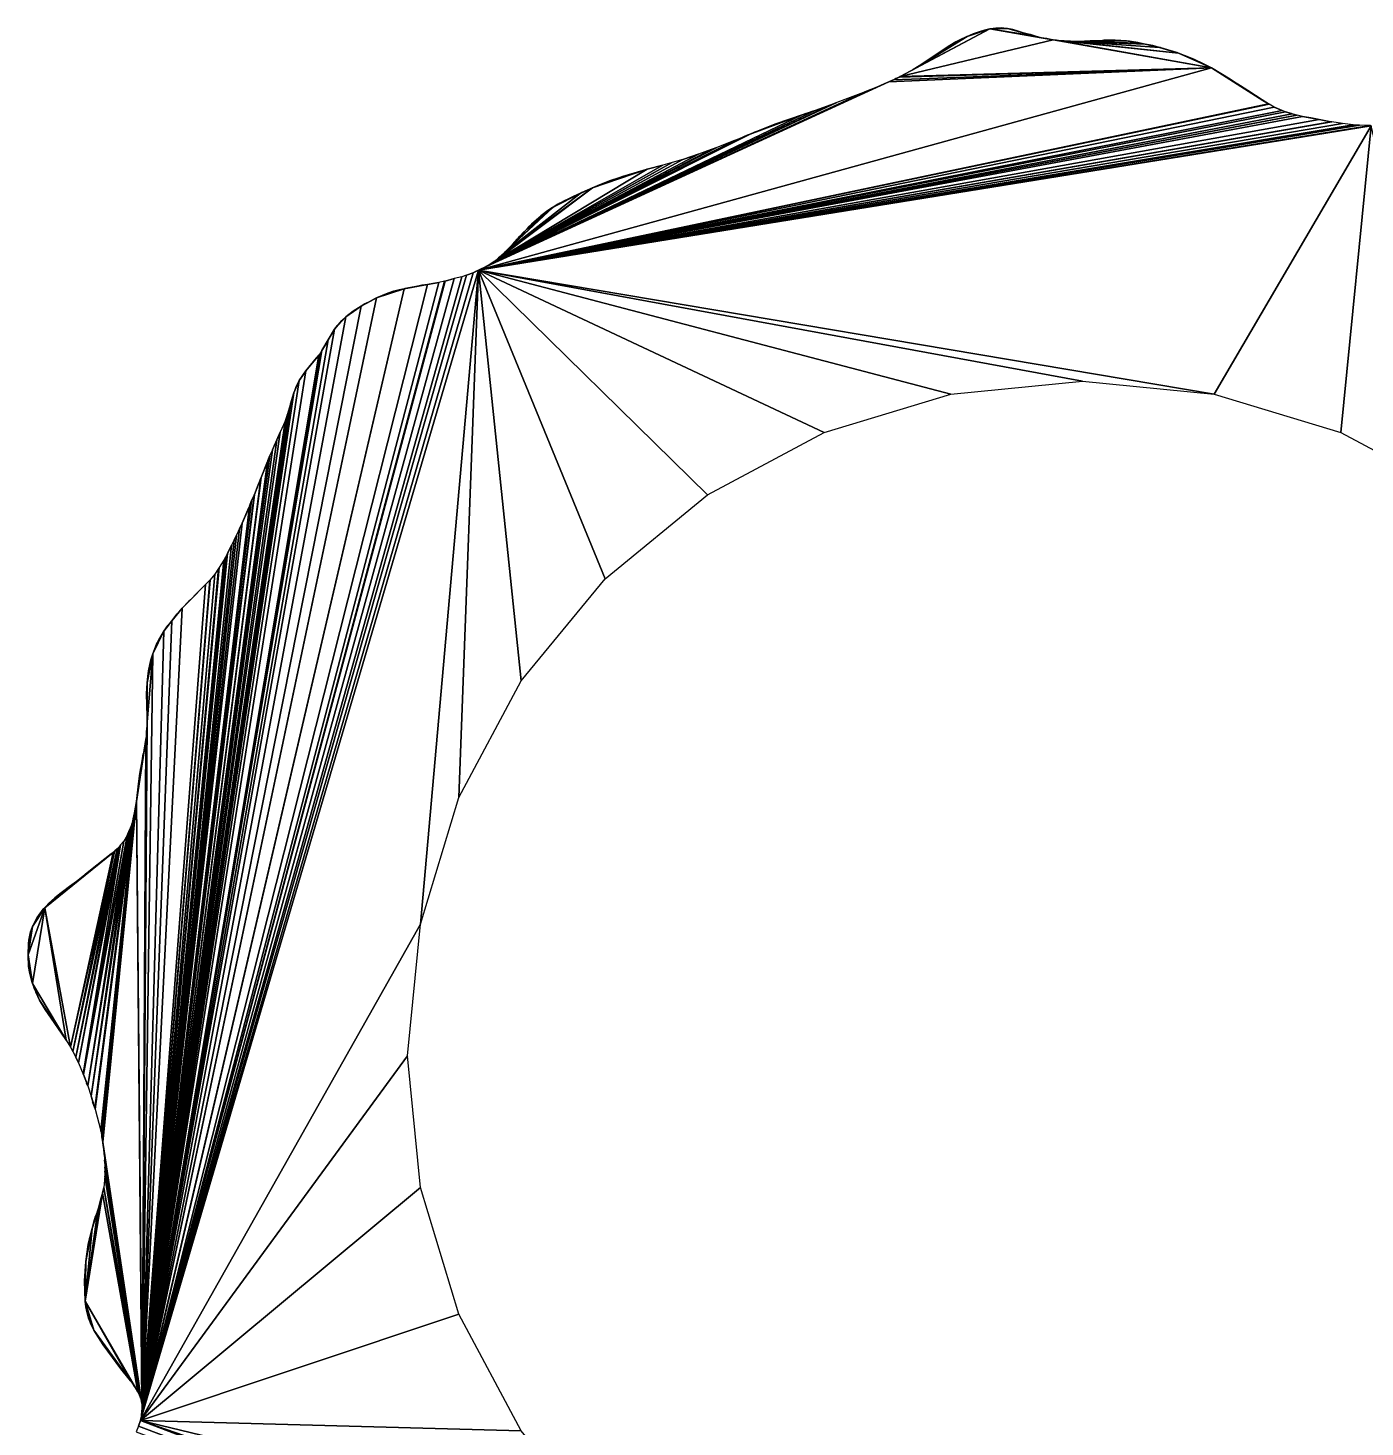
# Model space of a CAD drawing. Extents: x -97 to 93, y -98 to 94.
# Drawn here: x -96.9 to 25.9, y -34.1 to 94.4 of the extents above; entities that cross this region are included whole.
import ezdxf

# ---------------------------------------------------------------- set-up
doc = ezdxf.new("R2010")
doc.units = 0

msp = doc.modelspace()

# ---------------------------------------------------------------- linework, layer by layer
for points in [[(-8.52, 94.35, 78), (-15.77, 90.5, 78), (-16.75, 89.97, 78)], [(-2.71, 93.35, 78), (-8.52, 94.35, 78), (-16.75, 89.97, 78)], [(-8.52, 94.35, 78), (-15.56, 90.62, 78), (-15.77, 90.5, 78)], [(-8.52, 94.35, 78), (-10.6, 93.65, 78), (-15.56, 90.62, 78)], [(-8.52, 94.35, 78), (-9.5, 94.08, 78), (-10.6, 93.65, 78)], [(-9.5, 94.08, 78), (-9.58, 94.05, 78), (-10.6, 93.65, 78)], [(-9.58, 94.05, 78), (-10.05, 93.89, 78), (-10.6, 93.65, 78)], [(-10.05, 93.89, 78), (-10.58, 93.67, 78), (-10.6, 93.65, 78)], [(-9.5, 94.08, 78), (-9.53, 94.07, 78), (-9.58, 94.05, 78)], [(-8.52, 94.35, 78), (-9.01, 94.23, 78), (-9.5, 94.08, 78)], [(-7.63, 94.43, 78), (-8.47, 94.36, 78), (-8.52, 94.35, 78)], [(-6.88, 94.38, 78), (-7.63, 94.43, 78), (-8.52, 94.35, 78)], [(-4.31, 93.69, 78), (-6.88, 94.38, 78), (-8.52, 94.35, 78)], [(-8.47, 94.36, 78), (-8.49, 94.35, 78), (-8.52, 94.35, 78)], [(-3.79, 93.55, 78), (-4.31, 93.69, 78), (-8.52, 94.35, 78)], [(-2.71, 93.35, 78), (-3.79, 93.55, 78), (-8.52, 94.35, 78)], [(-7.63, 94.43, 78), (-7.97, 94.42, 78), (-8.47, 94.36, 78)], [(-6.97, 94.4, 78), (-7.44, 94.44, 78), (-7.63, 94.43, 78)], [(-6.88, 94.38, 78), (-6.97, 94.4, 78), (-7.63, 94.43, 78)], [(-6.88, 94.38, 78), (-6.92, 94.4, 78), (-6.97, 94.4, 78)], [(-5.92, 94.16, 78), (-6.4, 94.29, 78), (-6.88, 94.38, 78)], [(-5.45, 94, 78), (-5.92, 94.16, 78), (-6.88, 94.38, 78)], [(-5.36, 93.98, 78), (-5.45, 94, 78), (-6.88, 94.38, 78)], [(-4.31, 93.69, 78), (-5.36, 93.98, 78), (-6.88, 94.38, 78)], [(-4.82, 93.84, 78), (-4.84, 93.85, 78), (-5.36, 93.98, 78)], [(-4.31, 93.69, 78), (-4.82, 93.84, 78), (-5.36, 93.98, 78)], [(-4.31, 93.69, 78), (-4.77, 93.83, 78), (-4.82, 93.84, 78)], [(11.84, 90.77, 78), (-2.71, 93.35, 78), (-16.75, 89.97, 78)], [(-10.6, 93.65, 78), (-15.14, 90.88, 78), (-15.56, 90.62, 78)], [(-10.6, 93.65, 78), (-14.18, 91.5, 78), (-15.14, 90.88, 78)], [(-10.6, 93.65, 78), (-12.19, 92.82, 78), (-14.18, 91.5, 78)], [(-12.19, 92.82, 78), (-13.15, 92.18, 78), (-14.18, 91.5, 78)], [(-12.19, 92.82, 78), (-12.28, 92.76, 78), (-13.15, 92.18, 78)], [(-12.28, 92.76, 78), (-12.66, 92.51, 78), (-13.15, 92.18, 78)], [(-10.6, 93.65, 78), (-11.09, 93.43, 78), (-12.19, 92.82, 78)], [(-11.09, 93.43, 78), (-11.62, 93.16, 78), (-12.19, 92.82, 78)], [(-3.27, 93.46, 78), (-3.3, 93.46, 78), (-3.79, 93.55, 78)], [(-3.03, 93.42, 78), (-3.27, 93.46, 78), (-3.79, 93.55, 78)], [(-2.71, 93.35, 78), (-3.03, 93.42, 78), (-3.79, 93.55, 78)], [(-2.2, 93.29, 78), (-2.4, 93.32, 78), (-2.71, 93.35, 78)], [(11.84, 90.77, 78), (-2.2, 93.29, 78), (-2.71, 93.35, 78)], [(8.82, 92.14, 78), (-1.7, 93.25, 78), (-2.2, 93.29, 78)], [(11.84, 90.77, 78), (8.82, 92.14, 78), (-2.2, 93.29, 78)], [(-1.18, 93.22, 78), (-1.2, 93.22, 78), (-1.7, 93.25, 78)], [(7.08, 92.66, 78), (-1.18, 93.22, 78), (-1.7, 93.25, 78)], [(8.82, 92.14, 78), (7.08, 92.66, 78), (-1.7, 93.25, 78)], [(-0.62, 93.21, 78), (-1.09, 93.22, 78), (-1.18, 93.22, 78)], [(5.76, 92.96, 78), (-0.62, 93.21, 78), (-1.18, 93.22, 78)], [(7.08, 92.66, 78), (5.76, 92.96, 78), (-1.18, 93.22, 78)], [(4.01, 93.25, 78), (0.38, 93.23, 78), (-0.62, 93.21, 78)], [(5.32, 93.04, 78), (4.01, 93.25, 78), (-0.62, 93.21, 78)], [(0.38, 93.23, 78), (0.18, 93.23, 78), (-0.62, 93.21, 78)], [(5.76, 92.96, 78), (5.32, 93.04, 78), (-0.62, 93.21, 78)], [(1.83, 93.3, 78), (0.69, 93.25, 78), (0.38, 93.23, 78)], [(4.01, 93.25, 78), (1.83, 93.3, 78), (0.38, 93.23, 78)], [(2.01, 93.31, 78), (1.95, 93.31, 78), (1.83, 93.3, 78)], [(3.42, 93.3, 78), (2.01, 93.31, 78), (1.83, 93.3, 78)], [(4.01, 93.25, 78), (3.42, 93.3, 78), (1.83, 93.3, 78)], [(2.99, 93.32, 78), (2.95, 93.32, 78), (2.01, 93.31, 78)], [(3.42, 93.3, 78), (2.99, 93.32, 78), (2.01, 93.31, 78)], [(4.01, 93.25, 78), (3.52, 93.3, 78), (3.42, 93.3, 78)], [(4.32, 93.22, 78), (4.04, 93.25, 78), (4.01, 93.25, 78)], [(5.08, 93.1, 78), (4.32, 93.22, 78), (4.01, 93.25, 78)], [(5.32, 93.04, 78), (5.08, 93.1, 78), (4.01, 93.25, 78)], [(5.76, 92.96, 78), (5.6, 93, 78), (5.32, 93.04, 78)], [(6.45, 92.82, 78), (6.12, 92.89, 78), (5.76, 92.96, 78)], [(7.08, 92.66, 78), (6.45, 92.82, 78), (5.76, 92.96, 78)], [(7.21, 92.63, 78), (7.17, 92.64, 78), (7.08, 92.66, 78)], [(8.65, 92.2, 78), (7.21, 92.63, 78), (7.08, 92.66, 78)], [(8.82, 92.14, 78), (8.65, 92.2, 78), (7.08, 92.66, 78)], [(-14.18, 91.5, 78), (-14.25, 91.46, 78), (-15.14, 90.88, 78)], [(-14.18, 91.5, 78), (-14.23, 91.47, 78), (-14.25, 91.46, 78)], [(-13.15, 92.18, 78), (-13.69, 91.83, 78), (-14.18, 91.5, 78)], [(8.82, 92.14, 78), (8.69, 92.18, 78), (8.65, 92.2, 78)], [(10.3, 91.54, 78), (9.78, 91.76, 78), (8.82, 92.14, 78)], [(10.58, 91.4, 78), (10.3, 91.54, 78), (8.82, 92.14, 78)], [(11.84, 90.77, 78), (10.58, 91.4, 78), (8.82, 92.14, 78)], [(11.84, 90.77, 78), (10.81, 91.3, 78), (10.58, 91.4, 78)], [(11.84, 90.77, 78), (-17.8, 89.48, 78), (-55.46, 72.18, 78)], [(17.08, 87.47, 78), (11.84, 90.77, 78), (-55.46, 72.18, 78)], [(11.84, 90.77, 78), (-17.34, 89.69, 78), (-17.8, 89.48, 78)], [(11.84, 90.77, 78), (-16.84, 89.93, 78), (-17.34, 89.69, 78)], [(11.84, 90.77, 78), (-16.75, 89.97, 78), (-16.84, 89.93, 78)], [(11.88, 90.74, 78), (11.86, 90.76, 78), (11.84, 90.77, 78)], [(13.55, 89.73, 78), (11.88, 90.74, 78), (11.84, 90.77, 78)], [(14.49, 89.14, 78), (13.55, 89.73, 78), (11.84, 90.77, 78)], [(14.51, 89.12, 78), (14.49, 89.14, 78), (11.84, 90.77, 78)], [(16.09, 88.1, 78), (14.51, 89.12, 78), (11.84, 90.77, 78)], [(16.13, 88.07, 78), (16.09, 88.1, 78), (11.84, 90.77, 78)], [(16.56, 87.79, 78), (16.13, 88.07, 78), (11.84, 90.77, 78)], [(17.08, 87.47, 78), (16.56, 87.79, 78), (11.84, 90.77, 78)], [(-17.8, 89.48, 78), (-18.22, 89.3, 78), (-55.46, 72.18, 78)], [(-18.22, 89.3, 78), (-18.9, 89, 78), (-55.46, 72.18, 78)], [(-18.9, 89, 78), (-20.12, 88.52, 78), (-55.46, 72.18, 78)], [(-18.9, 89, 78), (-19.98, 88.58, 78), (-20.12, 88.52, 78)], [(-17.34, 89.69, 78), (-17.46, 89.64, 78), (-17.8, 89.48, 78)], [(-16.84, 89.93, 78), (-17.13, 89.8, 78), (-17.34, 89.69, 78)], [(-16.75, 89.97, 78), (-16.79, 89.95, 78), (-16.84, 89.93, 78)], [(14.49, 89.14, 78), (13.57, 89.72, 78), (13.55, 89.73, 78)], [(16.09, 88.1, 78), (15.52, 88.48, 78), (14.51, 89.12, 78)], [(-20.12, 88.52, 78), (-22.55, 87.58, 78), (-55.46, 72.18, 78)], [(-22.55, 87.58, 78), (-23.1, 87.37, 78), (-55.46, 72.18, 78)], [(17.13, 87.44, 78), (17.08, 87.47, 78), (-55.46, 72.18, 78)], [(17.61, 87.17, 78), (17.13, 87.44, 78), (-55.46, 72.18, 78)], [(-22.55, 87.58, 78), (-22.58, 87.57, 78), (-23.1, 87.37, 78)], [(17.08, 87.47, 78), (16.91, 87.59, 78), (16.56, 87.79, 78)], [(-23.1, 87.37, 78), (-24.56, 86.85, 78), (-55.46, 72.18, 78)], [(18.33, 86.85, 78), (17.61, 87.17, 78), (-55.46, 72.18, 78)], [(-24.56, 86.85, 78), (-25.75, 86.45, 78), (-55.46, 72.18, 78)], [(18.65, 86.73, 78), (18.33, 86.85, 78), (-55.46, 72.18, 78)], [(19.25, 86.56, 78), (18.65, 86.73, 78), (-55.46, 72.18, 78)], [(19.69, 86.43, 78), (19.25, 86.56, 78), (-55.46, 72.18, 78)], [(-25.75, 86.45, 78), (-54.95, 72.43, 78), (-55.46, 72.18, 78)], [(19.72, 86.42, 78), (19.69, 86.43, 78), (-55.46, 72.18, 78)], [(20.22, 86.31, 78), (19.72, 86.42, 78), (-55.46, 72.18, 78)], [(21.74, 86.03, 78), (20.22, 86.31, 78), (-55.46, 72.18, 78)], [(-25.75, 86.45, 78), (-30.53, 84.68, 78), (-54.95, 72.43, 78)], [(-25.75, 86.45, 78), (-28.26, 85.59, 78), (-30.53, 84.68, 78)], [(-24.56, 86.85, 78), (-25.19, 86.64, 78), (-25.75, 86.45, 78)], [(-25.19, 86.64, 78), (-25.35, 86.59, 78), (-25.75, 86.45, 78)], [(-25.35, 86.59, 78), (-25.41, 86.57, 78), (-25.75, 86.45, 78)], [(-24.56, 86.85, 78), (-24.76, 86.79, 78), (-25.19, 86.64, 78)], [(-23.1, 87.37, 78), (-23.62, 87.2, 78), (-24.56, 86.85, 78)], [(-23.62, 87.2, 78), (-24.12, 87.02, 78), (-24.56, 86.85, 78)], [(17.91, 87.04, 78), (17.85, 87.07, 78), (17.61, 87.17, 78)], [(18.33, 86.85, 78), (17.91, 87.04, 78), (17.61, 87.17, 78)], [(19.25, 86.56, 78), (19.2, 86.57, 78), (18.65, 86.73, 78)], [(19.69, 86.43, 78), (19.27, 86.55, 78), (19.25, 86.56, 78)], [(21.74, 86.03, 78), (20.98, 86.18, 78), (20.22, 86.31, 78)], [(22.81, 85.83, 78), (21.74, 86.03, 78), (-55.46, 72.18, 78)], [(22.91, 85.81, 78), (22.81, 85.83, 78), (-55.46, 72.18, 78)], [(23.87, 85.67, 78), (22.91, 85.81, 78), (-55.46, 72.18, 78)], [(24.87, 85.55, 78), (23.87, 85.67, 78), (-55.46, 72.18, 78)], [(25.41, 85.51, 78), (24.87, 85.55, 78), (-55.46, 72.18, 78)], [(25.43, 85.51, 78), (25.41, 85.51, 78), (-55.46, 72.18, 78)], [(26.46, 85.47, 78), (25.43, 85.51, 78), (-55.46, 72.18, 78)], [(26.52, 85.46, 78), (26.46, 85.47, 78), (-55.46, 72.18, 78)], [(26.52, 85.46, 78), (-55.46, 72.18, 78), (12.1, 60.81, 78)], [(-28.26, 85.59, 78), (-29.86, 84.97, 78), (-30.53, 84.68, 78)], [(-29.86, 84.97, 78), (-30.13, 84.86, 78), (-30.53, 84.68, 78)], [(26.52, 85.46, 78), (12.1, 60.81, 78), (23.73, 57.28, 78)], [(22.36, 85.92, 78), (22.02, 85.98, 78), (21.74, 86.03, 78)], [(22.81, 85.83, 78), (22.36, 85.92, 78), (21.74, 86.03, 78)], [(26.52, 85.46, 78), (23.73, 57.28, 78), (34.45, 51.55, 78)], [(25.41, 85.51, 78), (25.41, 85.51, 78), (24.87, 85.55, 78)], [(-30.53, 84.68, 78), (-31.54, 84.27, 78), (-54.95, 72.43, 78)], [(-31.54, 84.27, 78), (-31.97, 84.09, 78), (-54.95, 72.43, 78)], [(-31.97, 84.09, 78), (-33.6, 83.45, 78), (-54.95, 72.43, 78)], [(-30.53, 84.68, 78), (-30.8, 84.58, 78), (-31.54, 84.27, 78)], [(-30.8, 84.58, 78), (-30.86, 84.56, 78), (-31.54, 84.27, 78)], [(-33.6, 83.45, 78), (-34.12, 83.27, 78), (-54.95, 72.43, 78)], [(-34.12, 83.27, 78), (-35.28, 82.86, 78), (-54.95, 72.43, 78)], [(-35.28, 82.86, 78), (-54.41, 72.73, 78), (-54.95, 72.43, 78)], [(-35.28, 82.86, 78), (-36.72, 82.37, 78), (-54.41, 72.73, 78)], [(-36.72, 82.37, 78), (-54.4, 72.74, 78), (-54.41, 72.73, 78)], [(-36.72, 82.37, 78), (-37.7, 82.07, 78), (-54.4, 72.74, 78)], [(-35.28, 82.86, 78), (-35.29, 82.85, 78), (-36.72, 82.37, 78)], [(-33.6, 83.45, 78), (-34.01, 83.31, 78), (-34.12, 83.27, 78)], [(-37.7, 82.07, 78), (-53.99, 73.02, 78), (-54.4, 72.74, 78)], [(-37.7, 82.07, 78), (-38.55, 81.84, 78), (-53.99, 73.02, 78)], [(-38.55, 81.84, 78), (-53.89, 73.09, 78), (-53.99, 73.02, 78)], [(-38.55, 81.84, 78), (-39.97, 81.46, 78), (-53.89, 73.09, 78)], [(-39.97, 81.46, 78), (-45.02, 79.76, 78), (-53.89, 73.09, 78)], [(-39.97, 81.46, 78), (-40.38, 81.34, 78), (-45.02, 79.76, 78)], [(-40.38, 81.34, 78), (-42.49, 80.71, 78), (-45.02, 79.76, 78)], [(-40.38, 81.34, 78), (-42.24, 80.79, 78), (-42.49, 80.71, 78)], [(-38.55, 81.84, 78), (-39.72, 81.53, 78), (-39.97, 81.46, 78)], [(-45.02, 79.76, 78), (-53.63, 73.31, 78), (-53.89, 73.09, 78)], [(-45.02, 79.76, 78), (-53.09, 73.8, 78), (-53.63, 73.31, 78)], [(-45.02, 79.76, 78), (-46.15, 79.24, 78), (-53.09, 73.8, 78)], [(-45.02, 79.76, 78), (-45.99, 79.32, 78), (-46.15, 79.24, 78)], [(-42.49, 80.71, 78), (-43.45, 80.4, 78), (-45.02, 79.76, 78)], [(-43.45, 80.4, 78), (-44.35, 80.04, 78), (-45.02, 79.76, 78)], [(-46.15, 79.24, 78), (-48.63, 77.98, 78), (-53.09, 73.8, 78)], [(-46.15, 79.24, 78), (-46.32, 79.17, 78), (-48.63, 77.98, 78)], [(-46.32, 79.17, 78), (-47.44, 78.63, 78), (-48.63, 77.98, 78)], [(-47.44, 78.63, 78), (-47.49, 78.61, 78), (-48.63, 77.98, 78)], [(-47.49, 78.61, 78), (-48, 78.34, 78), (-48.63, 77.98, 78)], [(-46.32, 79.17, 78), (-46.83, 78.93, 78), (-47.44, 78.63, 78)], [(-45.99, 79.32, 78), (-46.09, 79.27, 78), (-46.15, 79.24, 78)], [(-48.63, 77.98, 78), (-52.36, 74.56, 78), (-53.09, 73.8, 78)], [(-48.63, 77.98, 78), (-51.05, 75.97, 78), (-52.36, 74.56, 78)], [(-48.63, 77.98, 78), (-49.49, 77.38, 78), (-51.05, 75.97, 78)], [(-49.49, 77.38, 78), (-50.6, 76.43, 78), (-51.05, 75.97, 78)], [(-49.49, 77.38, 78), (-49.76, 77.18, 78), (-50.6, 76.43, 78)], [(-48.63, 77.98, 78), (-48.67, 77.95, 78), (-49.49, 77.38, 78)], [(-48.67, 77.95, 78), (-49.2, 77.61, 78), (-49.49, 77.38, 78)], [(-48, 78.34, 78), (-48.19, 78.24, 78), (-48.63, 77.98, 78)], [(-51.05, 75.97, 78), (-51.91, 75.05, 78), (-52.36, 74.56, 78)], [(-51.05, 75.97, 78), (-51.57, 75.42, 78), (-51.91, 75.05, 78)], [(-51.05, 75.97, 78), (-51.45, 75.57, 78), (-51.57, 75.42, 78)], [(-50.6, 76.43, 78), (-50.91, 76.13, 78), (-51.05, 75.97, 78)], [(-51.91, 75.05, 78), (-51.94, 75.03, 78), (-52.36, 74.56, 78)], [(-51.57, 75.42, 78), (-51.81, 75.18, 78), (-51.91, 75.05, 78)], [(-55.46, 72.18, 78), (-55.98, 71.95, 78), (-86.53, -33.5, 78)], [(-55.46, 72.18, 78), (-86.53, -33.5, 78), (-60.81, 12.1, 78)], [(-55.46, 72.18, 78), (-60.81, 12.1, 78), (-57.28, 23.73, 78)], [(-55.46, 72.18, 78), (-57.28, 23.73, 78), (-51.55, 34.45, 78)], [(-55.46, 72.18, 78), (-55.74, 72.06, 78), (-55.98, 71.95, 78)], [(-55.46, 72.18, 78), (-51.55, 34.45, 78), (-43.84, 43.84, 78)], [(-55.46, 72.18, 78), (-43.84, 43.84, 78), (-34.45, 51.55, 78)], [(-55.46, 72.18, 78), (-34.45, 51.55, 78), (-23.73, 57.28, 78)], [(-55.46, 72.18, 78), (-23.73, 57.28, 78), (-12.1, 60.81, 78)], [(-55.46, 72.18, 78), (-12.1, 60.81, 78), (0, 62, 78)], [(-55.46, 72.18, 78), (0, 62, 78), (12.1, 60.81, 78)], [(-54.41, 72.73, 78), (-54.74, 72.56, 78), (-54.95, 72.43, 78)], [(-55.98, 71.95, 78), (-56.59, 71.73, 78), (-86.53, -33.5, 78)], [(-56.59, 71.73, 78), (-57.02, 71.58, 78), (-86.53, -33.5, 78)], [(-57.02, 71.58, 78), (-57.71, 71.41, 78), (-86.53, -33.5, 78)], [(-57.71, 71.41, 78), (-58.54, 71.18, 78), (-86.53, -33.5, 78)], [(-58.54, 71.18, 78), (-58.59, 71.17, 78), (-86.53, -33.5, 78)], [(-58.59, 71.17, 78), (-59.11, 71.07, 78), (-86.53, -33.5, 78)], [(-59.11, 71.07, 78), (-60.16, 70.88, 78), (-86.53, -33.5, 78)], [(-60.16, 70.88, 78), (-62.29, 70.48, 78), (-86.53, -33.5, 78)], [(-60.16, 70.88, 78), (-61.2, 70.7, 78), (-62.29, 70.48, 78)], [(-60.16, 70.88, 78), (-60.68, 70.8, 78), (-61.2, 70.7, 78)], [(-59.11, 71.07, 78), (-59.68, 70.97, 78), (-60.16, 70.88, 78)], [(-59.11, 71.07, 78), (-59.66, 70.97, 78), (-59.68, 70.97, 78)], [(-57.71, 71.41, 78), (-57.75, 71.4, 78), (-58.54, 71.18, 78)], [(-55.98, 71.95, 78), (-56.06, 71.92, 78), (-56.59, 71.73, 78)], [(-62.29, 70.48, 78), (-86.42, -33, 78), (-86.53, -33.5, 78)], [(-62.29, 70.48, 78), (-64.85, 69.64, 78), (-86.42, -33, 78)], [(-64.85, 69.64, 78), (-66.24, 68.87, 78), (-86.42, -32.98, 78)], [(-64.85, 69.64, 78), (-86.42, -32.98, 78), (-86.42, -33, 78)], [(-64.85, 69.64, 78), (-65.4, 69.35, 78), (-66.24, 68.87, 78)], [(-64.85, 69.64, 78), (-65.37, 69.36, 78), (-65.4, 69.35, 78)], [(-62.29, 70.48, 78), (-63.24, 70.26, 78), (-64.85, 69.64, 78)], [(-63.24, 70.26, 78), (-63.29, 70.25, 78), (-64.85, 69.64, 78)], [(-63.29, 70.25, 78), (-63.81, 70.07, 78), (-64.85, 69.64, 78)], [(-62.29, 70.48, 78), (-62.76, 70.39, 78), (-63.24, 70.26, 78)], [(-61.2, 70.7, 78), (-61.24, 70.69, 78), (-62.29, 70.48, 78)], [(-61.24, 70.69, 78), (-62.24, 70.49, 78), (-62.29, 70.48, 78)], [(-66.24, 68.87, 78), (-67.66, 67.9, 78), (-86.42, -32.98, 78)], [(-66.24, 68.87, 78), (-66.98, 68.41, 78), (-67.66, 67.9, 78)], [(-66.98, 68.41, 78), (-67.46, 68.06, 78), (-67.66, 67.9, 78)], [(-66.24, 68.87, 78), (-66.94, 68.44, 78), (-66.98, 68.41, 78)], [(-65.4, 69.35, 78), (-65.9, 69.09, 78), (-66.24, 68.87, 78)], [(-65.9, 69.09, 78), (-66.18, 68.92, 78), (-66.24, 68.87, 78)], [(-67.66, 67.9, 78), (-68.7, 66.76, 78), (-86.42, -32.98, 78)], [(-67.66, 67.9, 78), (-68.02, 67.57, 78), (-68.7, 66.76, 78)], [(-68.02, 67.57, 78), (-68.44, 67.11, 78), (-68.7, 66.76, 78)], [(-68.44, 67.11, 78), (-68.51, 67.03, 78), (-68.7, 66.76, 78)], [(-67.66, 67.9, 78), (-67.98, 67.61, 78), (-68.02, 67.57, 78)], [(-68.7, 66.76, 78), (-69.27, 65.79, 78), (-86.42, -32.98, 78)], [(-69.27, 65.79, 78), (-69.85, 64.8, 78), (-86.42, -32.98, 78)], [(-69.27, 65.79, 78), (-69.35, 65.65, 78), (-69.85, 64.8, 78)], [(-68.7, 66.76, 78), (-68.76, 66.66, 78), (-69.27, 65.79, 78)], [(-68.76, 66.66, 78), (-69.06, 66.19, 78), (-69.27, 65.79, 78)], [(-68.7, 66.76, 78), (-68.73, 66.7, 78), (-68.76, 66.66, 78)], [(-69.85, 64.8, 78), (-69.98, 64.6, 78), (-86.42, -32.98, 78)], [(-69.98, 64.6, 78), (-70.15, 64.38, 78), (-86.42, -32.98, 78)], [(-70.15, 64.38, 78), (-71.33, 62.94, 78), (-86.42, -32.98, 78)], [(-70.15, 64.38, 78), (-70.36, 64.12, 78), (-71.33, 62.94, 78)], [(-70.36, 64.12, 78), (-71.17, 63.15, 78), (-71.33, 62.94, 78)], [(-71.33, 62.94, 78), (-71.94, 62.05, 78), (-86.42, -32.98, 78)], [(-71.94, 62.05, 78), (-72.44, 60.91, 78), (-86.42, -32.98, 78)], [(-71.94, 62.05, 78), (-71.97, 62, 78), (-72.44, 60.91, 78)], [(-71.97, 62, 78), (-72.24, 61.48, 78), (-72.44, 60.91, 78)], [(-71.33, 62.94, 78), (-71.5, 62.7, 78), (-71.94, 62.05, 78)], [(-71.5, 62.7, 78), (-71.68, 62.47, 78), (-71.94, 62.05, 78)], [(-72.44, 60.91, 78), (-72.74, 59.91, 78), (-86.42, -32.98, 78)], [(-72.44, 60.91, 78), (-72.6, 60.43, 78), (-72.74, 59.91, 78)], [(-72.74, 59.91, 78), (-73.04, 58.89, 78), (-86.42, -32.98, 78)], [(-73.04, 58.89, 78), (-73.06, 58.84, 78), (-86.42, -32.98, 78)], [(-73.06, 58.84, 78), (-73.21, 58.38, 78), (-86.42, -32.98, 78)], [(-73.21, 58.38, 78), (-73.23, 58.33, 78), (-86.42, -32.98, 78)], [(-73.23, 58.33, 78), (-73.68, 57.29, 78), (-86.42, -32.98, 78)], [(-73.06, 58.84, 78), (-73.06, 58.82, 78), (-73.21, 58.38, 78)], [(-73.68, 57.29, 78), (-74.01, 56.61, 78), (-86.42, -32.98, 78)], [(-74.01, 56.61, 78), (-74.39, 55.68, 78), (-86.42, -32.98, 78)], [(-74.01, 56.61, 78), (-74.23, 56.1, 78), (-74.39, 55.68, 78)], [(-73.68, 57.29, 78), (-73.73, 57.2, 78), (-74.01, 56.61, 78)], [(-73.73, 57.2, 78), (-73.88, 56.9, 78), (-74.01, 56.61, 78)], [(-74.39, 55.68, 78), (-74.63, 55.17, 78), (-86.42, -32.98, 78)], [(-74.63, 55.17, 78), (-74.81, 54.69, 78), (-86.42, -32.98, 78)], [(-74.81, 54.69, 78), (-74.84, 54.61, 78), (-86.42, -32.98, 78)], [(-74.84, 54.61, 78), (-75.44, 53.13, 78), (-86.42, -32.98, 78)], [(-74.84, 54.61, 78), (-75.28, 53.55, 78), (-75.44, 53.13, 78)], [(-74.63, 55.17, 78), (-74.77, 54.82, 78), (-74.81, 54.69, 78)], [(-75.44, 53.13, 78), (-75.46, 53.09, 78), (-86.42, -32.98, 78)], [(-75.46, 53.09, 78), (-76.06, 51.58, 78), (-86.42, -32.98, 78)], [(-75.46, 53.09, 78), (-75.69, 52.57, 78), (-76.06, 51.58, 78)], [(-76.06, 51.58, 78), (-76.07, 51.54, 78), (-86.42, -32.98, 78)], [(-76.07, 51.54, 78), (-76.32, 51.03, 78), (-86.42, -32.98, 78)], [(-75.69, 52.57, 78), (-76.05, 51.61, 78), (-76.06, 51.58, 78)], [(-76.32, 51.03, 78), (-76.5, 50.52, 78), (-86.42, -32.98, 78)], [(-76.5, 50.52, 78), (-76.52, 50.48, 78), (-86.42, -32.98, 78)], [(-76.52, 50.48, 78), (-77.17, 48.95, 78), (-86.42, -32.98, 78)], [(-76.52, 50.48, 78), (-76.56, 50.37, 78), (-77.17, 48.95, 78)], [(-76.56, 50.37, 78), (-76.97, 49.43, 78), (-77.17, 48.95, 78)], [(-76.56, 50.37, 78), (-76.85, 49.74, 78), (-76.97, 49.43, 78)], [(-76.32, 51.03, 78), (-76.33, 51, 78), (-76.5, 50.52, 78)], [(-77.17, 48.95, 78), (-77.42, 48.44, 78), (-86.42, -32.98, 78)], [(-77.17, 48.95, 78), (-77.4, 48.49, 78), (-77.42, 48.44, 78)], [(-77.17, 48.95, 78), (-77.23, 48.83, 78), (-77.4, 48.49, 78)], [(-77.42, 48.44, 78), (-77.69, 47.85, 78), (-86.42, -32.98, 78)], [(-77.69, 47.85, 78), (-77.92, 47.41, 78), (-86.42, -32.98, 78)], [(-77.69, 47.85, 78), (-77.92, 47.41, 78), (-77.92, 47.41, 78)], [(-77.4, 48.49, 78), (-77.4, 48.48, 78), (-77.42, 48.44, 78)], [(-77.92, 47.41, 78), (-86.37, -32.48, 78), (-86.42, -32.98, 78)], [(-77.92, 47.41, 78), (-78.15, 46.91, 78), (-86.37, -32.48, 78)], [(-78.15, 46.91, 78), (-78.52, 46.18, 78), (-86.37, -32.48, 78)], [(-78.15, 46.91, 78), (-78.45, 46.34, 78), (-78.52, 46.18, 78)], [(-78.52, 46.18, 78), (-78.7, 45.82, 78), (-86.37, -32.48, 78)], [(-78.7, 45.82, 78), (-78.86, 45.54, 78), (-86.37, -32.48, 78)], [(-78.86, 45.54, 78), (-79.28, 44.87, 78), (-86.37, -32.48, 78)], [(-79.28, 44.87, 78), (-79.34, 44.78, 78), (-86.37, -32.48, 78)], [(-79.34, 44.78, 78), (-79.7, 44.26, 78), (-86.37, -32.48, 78)], [(-79.7, 44.26, 78), (-80.12, 43.74, 78), (-86.37, -32.46, 78)], [(-79.7, 44.26, 78), (-86.37, -32.46, 78), (-86.37, -32.48, 78)], [(-80.12, 43.74, 78), (-80.14, 43.72, 78), (-86.37, -32.46, 78)], [(-80.14, 43.72, 78), (-80.54, 43.3, 78), (-86.37, -32.46, 78)], [(-80.54, 43.3, 78), (-82.69, 41.13, 78), (-86.37, -32.46, 78)], [(-80.54, 43.3, 78), (-81.94, 41.9, 78), (-82.69, 41.13, 78)], [(-81.94, 41.9, 78), (-82.08, 41.77, 78), (-82.69, 41.13, 78)], [(-82.69, 41.13, 78), (-83.65, 39.98, 78), (-86.37, -32.46, 78)], [(-83.65, 39.98, 78), (-84.38, 39.02, 78), (-86.37, -32.46, 78)], [(-83.65, 39.98, 78), (-83.99, 39.56, 78), (-84.38, 39.02, 78)], [(-82.69, 41.13, 78), (-83.15, 40.61, 78), (-83.65, 39.98, 78)], [(-83.15, 40.61, 78), (-83.58, 40.08, 78), (-83.65, 39.98, 78)], [(-84.38, 39.02, 78), (-85.38, 36.95, 78), (-86.37, -32.46, 78)], [(-84.38, 39.02, 78), (-84.4, 38.99, 78), (-85.38, 36.95, 78)], [(-84.4, 38.99, 78), (-84.87, 38.19, 78), (-85.38, 36.95, 78)], [(-84.4, 38.99, 78), (-84.71, 38.49, 78), (-84.87, 38.19, 78)], [(-83.99, 39.56, 78), (-84.01, 39.54, 78), (-84.38, 39.02, 78)], [(-84.01, 39.54, 78), (-84.36, 39.04, 78), (-84.38, 39.02, 78)], [(-84.87, 38.19, 78), (-84.98, 37.99, 78), (-85.38, 36.95, 78)], [(-84.98, 37.99, 78), (-85.11, 37.67, 78), (-85.38, 36.95, 78)], [(-85.11, 37.67, 78), (-85.21, 37.43, 78), (-85.38, 36.95, 78)], [(-85.21, 37.43, 78), (-85.33, 37.1, 78), (-85.38, 36.95, 78)], [(-84.98, 37.99, 78), (-85.01, 37.94, 78), (-85.11, 37.67, 78)], [(-85.38, 36.95, 78), (-85.92, 30.67, 78), (-86.37, -32.46, 78)], [(-85.38, 36.95, 78), (-85.9, 34.28, 78), (-85.92, 30.67, 78)], [(-85.38, 36.95, 78), (-85.78, 35.39, 78), (-85.9, 34.28, 78)], [(-85.38, 36.95, 78), (-85.56, 36.38, 78), (-85.78, 35.39, 78)], [(-85.56, 36.38, 78), (-85.7, 35.8, 78), (-85.78, 35.39, 78)], [(-85.38, 36.95, 78), (-85.52, 36.52, 78), (-85.56, 36.38, 78)], [(-85.78, 35.39, 78), (-85.84, 34.86, 78), (-85.9, 34.28, 78)], [(-85.84, 34.86, 78), (-85.9, 34.32, 78), (-85.9, 34.28, 78)], [(-85.78, 35.39, 78), (-85.78, 35.36, 78), (-85.84, 34.86, 78)], [(-85.9, 34.28, 78), (-85.9, 34.25, 78), (-85.96, 33.3, 78)], [(-85.9, 34.28, 78), (-85.96, 33.3, 78), (-85.92, 31.19, 78)], [(-85.9, 34.28, 78), (-85.92, 31.19, 78), (-85.92, 30.67, 78)], [(-85.96, 33.3, 78), (-85.96, 33.24, 78), (-85.92, 31.19, 78)], [(-85.92, 31.19, 78), (-85.92, 31.17, 78), (-85.92, 30.67, 78)], [(-85.92, 30.67, 78), (-85.94, 30.17, 78), (-86.37, -32.46, 78)], [(-85.94, 30.17, 78), (-85.97, 29.64, 78), (-86.37, -32.46, 78)], [(-85.97, 29.64, 78), (-86.02, 29.12, 78), (-86.37, -32.46, 78)], [(-85.94, 30.17, 78), (-85.95, 30.12, 78), (-85.97, 29.64, 78)], [(-86.02, 29.08, 78), (-86.18, 28.08, 78), (-86.88, 23.38, 78)], [(-86.02, 29.08, 78), (-86.88, 23.38, 78), (-86.37, -32.46, 78)], [(-86.02, 29.12, 78), (-86.02, 29.08, 78), (-86.37, -32.46, 78)], [(-86.02, 29.08, 78), (-86.09, 28.75, 78), (-86.18, 28.08, 78)], [(-86.18, 28.08, 78), (-86.19, 28.04, 78), (-86.88, 23.38, 78)], [(-86.19, 28.04, 78), (-86.36, 27.12, 78), (-86.88, 23.38, 78)], [(-86.36, 27.12, 78), (-86.58, 25.95, 78), (-86.88, 23.38, 78)], [(-86.36, 27.12, 78), (-86.49, 26.5, 78), (-86.58, 25.95, 78)], [(-86.19, 28.04, 78), (-86.26, 27.75, 78), (-86.36, 27.12, 78)], [(-86.26, 27.75, 78), (-86.35, 27.22, 78), (-86.36, 27.12, 78)], [(-86.58, 25.95, 78), (-86.7, 24.99, 78), (-86.88, 23.38, 78)], [(-86.58, 25.95, 78), (-86.66, 25.47, 78), (-86.7, 24.99, 78)], [(-86.49, 26.5, 78), (-86.58, 25.99, 78), (-86.58, 25.95, 78)], [(-86.7, 24.99, 78), (-86.77, 24.45, 78), (-86.88, 23.38, 78)], [(-86.77, 24.45, 78), (-86.85, 23.62, 78), (-86.88, 23.38, 78)], [(-86.88, 23.38, 78), (-87.06, 22.34, 78), (-90.07, -7.41, 78)], [(-86.88, 23.38, 78), (-90.07, -7.41, 78), (-90.06, -7.43, 78)], [(-86.88, 23.38, 78), (-90.06, -7.43, 78), (-89.98, -7.93, 78)], [(-86.88, 23.38, 78), (-89.98, -7.93, 78), (-86.41, -31.94, 78)], [(-86.88, 23.38, 78), (-86.98, 22.82, 78), (-87.06, 22.34, 78)], [(-86.88, 23.38, 78), (-86.41, -31.94, 78), (-86.37, -32.42, 78)], [(-86.88, 23.38, 78), (-86.37, -32.42, 78), (-86.37, -32.46, 78)], [(-87.06, 22.34, 78), (-87.06, 22.32, 78), (-90.17, -6.91, 78)], [(-87.06, 22.34, 78), (-90.17, -6.91, 78), (-90.07, -7.41, 78)], [(-87.06, 22.32, 78), (-87.19, 21.79, 78), (-90.17, -6.89, 78)], [(-87.06, 22.32, 78), (-90.17, -6.89, 78), (-90.17, -6.91, 78)], [(-87.06, 22.32, 78), (-87.07, 22.29, 78), (-87.19, 21.79, 78)], [(-87.52, 20.77, 78), (-87.73, 20.25, 78), (-91.37, -2.76, 78)], [(-87.52, 20.77, 78), (-91.37, -2.76, 78), (-91.05, -3.71, 78)], [(-87.32, 21.28, 78), (-87.52, 20.77, 78), (-91.05, -3.71, 78)], [(-87.32, 21.28, 78), (-91.05, -3.71, 78), (-90.71, -4.8, 78)], [(-87.3, 21.32, 78), (-87.32, 21.28, 78), (-90.71, -4.8, 78)], [(-87.3, 21.32, 78), (-90.71, -4.8, 78), (-90.69, -4.9, 78)], [(-87.19, 21.79, 78), (-87.3, 21.32, 78), (-90.69, -4.9, 78)], [(-87.19, 21.79, 78), (-90.69, -4.9, 78), (-90.17, -6.89, 78)], [(-87.52, 20.77, 78), (-87.54, 20.73, 78), (-87.73, 20.25, 78)], [(-88.34, 19.38, 78), (-88.49, 19.21, 78), (-92.21, -0.65, 78)], [(-88.34, 19.38, 78), (-92.21, -0.65, 78), (-91.77, -1.67, 78)], [(-88.04, 19.73, 78), (-88.34, 19.38, 78), (-91.77, -1.67, 78)], [(-88.04, 19.73, 78), (-91.77, -1.67, 78), (-91.75, -1.71, 78)], [(-87.73, 20.25, 78), (-88.04, 19.73, 78), (-91.75, -1.71, 78)], [(-87.73, 20.25, 78), (-91.75, -1.71, 78), (-91.37, -2.76, 78)], [(-88.04, 19.73, 78), (-88.31, 19.41, 78), (-88.34, 19.38, 78)], [(-89.03, 18.68, 78), (-91.83, 16.48, 78), (-95.32, 13.61, 78)], [(-89.03, 18.68, 78), (-95.32, 13.61, 78), (-92.96, 0.8, 78)], [(-88.91, 18.79, 78), (-89.03, 18.68, 78), (-92.96, 0.8, 78)], [(-88.91, 18.79, 78), (-92.96, 0.8, 78), (-92.73, 0.39, 78)], [(-88.67, 19.02, 78), (-88.91, 18.79, 78), (-92.73, 0.39, 78)], [(-88.67, 19.02, 78), (-92.73, 0.39, 78), (-92.47, -0.11, 78)], [(-88.49, 19.21, 78), (-88.67, 19.02, 78), (-92.47, -0.11, 78)], [(-88.49, 19.21, 78), (-92.47, -0.11, 78), (-92.21, -0.65, 78)], [(-89.03, 18.68, 78), (-89.79, 18.1, 78), (-91.83, 16.48, 78)], [(-89.79, 18.1, 78), (-91.43, 16.81, 78), (-91.83, 16.48, 78)], [(-89.79, 18.1, 78), (-89.86, 18.05, 78), (-91.43, 16.81, 78)], [(-89.86, 18.05, 78), (-90.66, 17.43, 78), (-91.43, 16.81, 78)], [(-89.79, 18.1, 78), (-89.81, 18.09, 78), (-89.86, 18.05, 78)], [(-89.03, 18.68, 78), (-89.35, 18.46, 78), (-89.79, 18.1, 78)], [(-89.35, 18.46, 78), (-89.38, 18.43, 78), (-89.79, 18.1, 78)], [(-88.67, 19.02, 78), (-88.87, 18.84, 78), (-88.91, 18.79, 78)], [(-91.43, 16.81, 78), (-91.47, 16.77, 78), (-91.83, 16.48, 78)], [(-91.83, 16.48, 78), (-92.41, 16.02, 78), (-95.32, 13.61, 78)], [(-92.41, 16.02, 78), (-93.68, 15.08, 78), (-95.32, 13.61, 78)], [(-92.41, 16.02, 78), (-93.04, 15.57, 78), (-93.68, 15.08, 78)], [(-91.83, 16.48, 78), (-91.85, 16.46, 78), (-92.41, 16.02, 78)], [(-93.68, 15.08, 78), (-93.77, 15.01, 78), (-95.32, 13.61, 78)], [(-93.77, 15.01, 78), (-93.8, 14.99, 78), (-95.32, 13.61, 78)], [(-93.8, 14.99, 78), (-94.4, 14.51, 78), (-95.32, 13.61, 78)], [(-94.4, 14.51, 78), (-94.97, 13.99, 78), (-95.32, 13.61, 78)], [(-93.68, 15.08, 78), (-93.75, 15.03, 78), (-93.77, 15.01, 78)], [(-95.32, 13.61, 78), (-96.43, 11.9, 78), (-96.85, 9.29, 78)], [(-95.32, 13.61, 78), (-96.85, 9.29, 78), (-96.44, 6.64, 78)], [(-95.32, 13.61, 78), (-96.44, 6.64, 78), (-93.34, 1.44, 78)], [(-95.32, 13.61, 78), (-96, 12.7, 78), (-96.43, 11.9, 78)], [(-95.32, 13.61, 78), (-95.46, 13.47, 78), (-96, 12.7, 78)], [(-95.46, 13.47, 78), (-95.85, 12.94, 78), (-96, 12.7, 78)], [(-95.32, 13.61, 78), (-93.34, 1.44, 78), (-92.96, 0.8, 78)], [(-96.43, 11.9, 78), (-96.76, 10.62, 78), (-96.85, 9.29, 78)], [(-96.43, 11.9, 78), (-96.61, 11.38, 78), (-96.76, 10.62, 78)], [(-96.43, 11.9, 78), (-96.44, 11.86, 78), (-96.61, 11.38, 78)], [(-96, 12.7, 78), (-96.17, 12.43, 78), (-96.43, 11.9, 78)], [(-96.17, 12.43, 78), (-96.2, 12.38, 78), (-96.43, 11.9, 78)], [(-96, 12.7, 78), (-96.13, 12.5, 78), (-96.17, 12.43, 78)], [(-86.53, -33.5, 78), (-62, 0, 78), (-60.81, 12.1, 78)], [(-96.76, 10.62, 78), (-96.8, 10.33, 78), (-96.85, 9.29, 78)], [(-96.8, 10.33, 78), (-96.85, 9.77, 78), (-96.85, 9.29, 78)], [(-96.76, 10.62, 78), (-96.8, 10.38, 78), (-96.8, 10.33, 78)], [(-96.61, 11.38, 78), (-96.73, 10.85, 78), (-96.76, 10.62, 78)], [(-96.85, 9.29, 78), (-96.83, 8.77, 78), (-96.79, 8.2, 78)], [(-96.85, 9.29, 78), (-96.79, 8.2, 78), (-96.72, 7.71, 78)], [(-96.85, 9.29, 78), (-96.72, 7.71, 78), (-96.65, 7.44, 78)], [(-96.85, 9.29, 78), (-96.65, 7.44, 78), (-96.44, 6.64, 78)], [(-96.79, 8.2, 78), (-96.73, 7.72, 78), (-96.72, 7.71, 78)], [(-96.72, 7.71, 78), (-96.72, 7.68, 78), (-96.65, 7.44, 78)], [(-96.65, 7.44, 78), (-96.6, 7.2, 78), (-96.47, 6.72, 78)], [(-96.65, 7.44, 78), (-96.47, 6.72, 78), (-96.44, 6.64, 78)], [(-96.47, 6.72, 78), (-96.45, 6.66, 78), (-96.44, 6.64, 78)], [(-96.44, 6.64, 78), (-96.28, 6.17, 78), (-96.14, 5.87, 78)], [(-96.44, 6.64, 78), (-96.14, 5.87, 78), (-95.78, 5.12, 78)], [(-96.44, 6.64, 78), (-95.78, 5.12, 78), (-93.38, 1.51, 78)], [(-96.44, 6.64, 78), (-93.38, 1.51, 78), (-93.34, 1.44, 78)], [(-96.14, 5.87, 78), (-96.13, 5.84, 78), (-95.78, 5.12, 78)], [(-96.13, 5.84, 78), (-95.81, 5.17, 78), (-95.78, 5.12, 78)], [(-95.78, 5.12, 78), (-95.76, 5.07, 78), (-95.26, 4.27, 78)], [(-95.78, 5.12, 78), (-95.26, 4.27, 78), (-94.44, 3.06, 78)], [(-95.78, 5.12, 78), (-94.44, 3.06, 78), (-93.38, 1.51, 78)], [(-95.26, 4.27, 78), (-95, 3.87, 78), (-94.44, 3.06, 78)], [(-94.44, 3.06, 78), (-94.07, 2.51, 78), (-94.05, 2.49, 78)], [(-94.44, 3.06, 78), (-94.05, 2.49, 78), (-93.38, 1.51, 78)], [(-86.53, -33.5, 78), (-60.81, -12.1, 78), (-62, 0, 78)], [(-92.47, -0.11, 78), (-92.23, -0.62, 78), (-92.21, -0.65, 78)], [(-91.75, -1.71, 78), (-91.71, -1.82, 78), (-91.49, -2.42, 78)], [(-91.75, -1.71, 78), (-91.49, -2.42, 78), (-91.37, -2.76, 78)], [(-91.49, -2.42, 78), (-91.47, -2.51, 78), (-91.38, -2.72, 78)], [(-91.49, -2.42, 78), (-91.38, -2.72, 78), (-91.37, -2.76, 78)], [(-91.47, -2.51, 78), (-91.39, -2.69, 78), (-91.38, -2.72, 78)], [(-91.05, -3.71, 78), (-91.03, -3.8, 78), (-90.71, -4.8, 78)], [(-91.03, -3.8, 78), (-90.92, -4.21, 78), (-90.71, -4.8, 78)], [(-90.92, -4.21, 78), (-90.91, -4.26, 78), (-90.71, -4.8, 78)], [(-90.06, -7.43, 78), (-90.06, -7.45, 78), (-89.98, -7.93, 78)], [(-89.98, -7.93, 78), (-89.97, -7.98, 78), (-86.41, -31.94, 78)], [(-89.97, -7.98, 78), (-89.89, -8.61, 78), (-86.41, -31.94, 78)], [(-89.89, -8.61, 78), (-89.87, -8.93, 78), (-89.86, -8.97, 78)], [(-89.89, -8.61, 78), (-89.86, -8.97, 78), (-86.41, -31.94, 78)], [(-89.86, -8.97, 78), (-89.81, -9.6, 78), (-86.41, -31.94, 78)], [(-89.81, -9.6, 78), (-89.79, -10.22, 78), (-86.41, -31.94, 78)], [(-89.79, -10.22, 78), (-89.79, -10.61, 78), (-86.51, -31.46, 78)], [(-89.79, -10.22, 78), (-86.51, -31.46, 78), (-86.41, -31.94, 78)], [(-89.8, -11.07, 78), (-89.9, -12.11, 78), (-86.54, -31.37, 78)], [(-89.79, -10.61, 78), (-89.8, -11.07, 78), (-86.52, -31.42, 78)], [(-89.8, -11.07, 78), (-86.54, -31.37, 78), (-86.52, -31.42, 78)], [(-89.79, -10.61, 78), (-86.52, -31.42, 78), (-86.51, -31.46, 78)], [(-90.02, -12.63, 78), (-90.02, -12.65, 78), (-91.59, -22.54, 78)], [(-90.02, -12.63, 78), (-91.59, -22.54, 78), (-86.76, -30.88, 78)], [(-90.02, -12.65, 78), (-90.15, -13.15, 78), (-91.59, -22.54, 78)], [(-90.02, -12.65, 78), (-90.12, -13.01, 78), (-90.15, -13.15, 78)], [(-89.9, -12.11, 78), (-90.01, -12.58, 78), (-90.02, -12.63, 78)], [(-89.9, -12.11, 78), (-90.02, -12.63, 78), (-86.76, -30.88, 78)], [(-89.9, -12.11, 78), (-86.76, -30.88, 78), (-86.54, -31.37, 78)], [(-86.53, -33.5, 78), (-57.28, -23.73, 78), (-60.81, -12.1, 78)], [(-90.15, -13.15, 78), (-90.38, -14, 78), (-91.59, -22.54, 78)], [(-90.38, -14, 78), (-90.43, -14.18, 78), (-91.59, -22.54, 78)], [(-90.38, -14, 78), (-90.43, -14.15, 78), (-90.43, -14.18, 78)], [(-90.15, -13.15, 78), (-90.28, -13.58, 78), (-90.38, -14, 78)], [(-90.43, -14.18, 78), (-90.95, -15.87, 78), (-91.59, -22.54, 78)], [(-90.43, -14.18, 78), (-90.44, -14.2, 78), (-90.95, -15.87, 78)], [(-90.44, -14.2, 78), (-90.81, -15.24, 78), (-90.95, -15.87, 78)], [(-90.81, -15.24, 78), (-90.82, -15.3, 78), (-90.95, -15.87, 78)], [(-90.44, -14.2, 78), (-90.65, -14.72, 78), (-90.81, -15.24, 78)], [(-90.65, -14.72, 78), (-90.65, -14.73, 78), (-90.81, -15.24, 78)], [(-90.95, -15.87, 78), (-91.54, -18.89, 78), (-91.59, -22.54, 78)], [(-90.95, -15.87, 78), (-91.33, -17.33, 78), (-91.54, -18.89, 78)], [(-90.95, -15.87, 78), (-91.09, -16.31, 78), (-91.33, -17.33, 78)], [(-91.09, -16.31, 78), (-91.22, -16.8, 78), (-91.33, -17.33, 78)], [(-90.95, -15.87, 78), (-91.07, -16.25, 78), (-91.09, -16.31, 78)], [(-91.33, -17.33, 78), (-91.34, -17.37, 78), (-91.54, -18.89, 78)], [(-91.54, -18.89, 78), (-91.62, -19.94, 78), (-91.65, -20.66, 78)], [(-91.54, -18.89, 78), (-91.65, -20.66, 78), (-91.59, -22.54, 78)], [(-91.65, -20.66, 78), (-91.65, -21.52, 78), (-91.59, -22.54, 78)], [(-91.59, -22.54, 78), (-91.56, -22.88, 78), (-91.53, -23.07, 78)], [(-91.59, -22.54, 78), (-91.53, -23.07, 78), (-91.46, -23.48, 78)], [(-91.59, -22.54, 78), (-91.46, -23.48, 78), (-90.8, -25.21, 78)], [(-91.59, -22.54, 78), (-90.8, -25.21, 78), (-87.44, -29.85, 78)], [(-91.59, -22.54, 78), (-87.44, -29.85, 78), (-87.06, -30.37, 78)], [(-91.59, -22.54, 78), (-87.06, -30.37, 78), (-87.03, -30.42, 78)], [(-91.59, -22.54, 78), (-87.03, -30.42, 78), (-86.76, -30.88, 78)], [(-91.53, -23.07, 78), (-91.49, -23.31, 78), (-91.46, -23.48, 78)], [(-91.46, -23.48, 78), (-91.45, -23.5, 78), (-91.3, -24.11, 78)], [(-91.46, -23.48, 78), (-91.3, -24.11, 78), (-90.8, -25.21, 78)], [(-91.3, -24.11, 78), (-91.11, -24.63, 78), (-90.8, -25.21, 78)], [(-86.53, -33.5, 78), (-51.55, -34.45, 78), (-57.28, -23.73, 78)], [(-90.8, -25.21, 78), (-90.35, -25.95, 78), (-89.94, -26.56, 78)], [(-90.8, -25.21, 78), (-89.94, -26.56, 78), (-88.31, -28.77, 78)], [(-90.8, -25.21, 78), (-88.31, -28.77, 78), (-87.44, -29.85, 78)], [(-89.94, -26.56, 78), (-89.42, -27.3, 78), (-88.31, -28.77, 78)], [(-88.31, -28.77, 78), (-87.58, -29.68, 78), (-87.44, -29.85, 78)], [(-86.7, -34.03, 78), (-86.91, -34.55, 78), (45.27, -83.75, 78)], [(-86.53, -33.5, 78), (-86.67, -33.92, 78), (-86.7, -34.03, 78)], [(-86.53, -33.5, 78), (-86.7, -34.03, 78), (45.27, -83.75, 78)], [(-86.53, -33.5, 78), (45.27, -83.75, 78), (-23.73, -57.28, 78)], [(-86.53, -33.5, 78), (-23.73, -57.28, 78), (-34.45, -51.55, 78)], [(-86.53, -33.5, 78), (-34.45, -51.55, 78), (-43.84, -43.84, 78)], [(-86.53, -33.5, 78), (-43.84, -43.84, 78), (-51.55, -34.45, 78)]]:
    msp.add_3dface(points)

doc.saveas('drawing.dxf')
